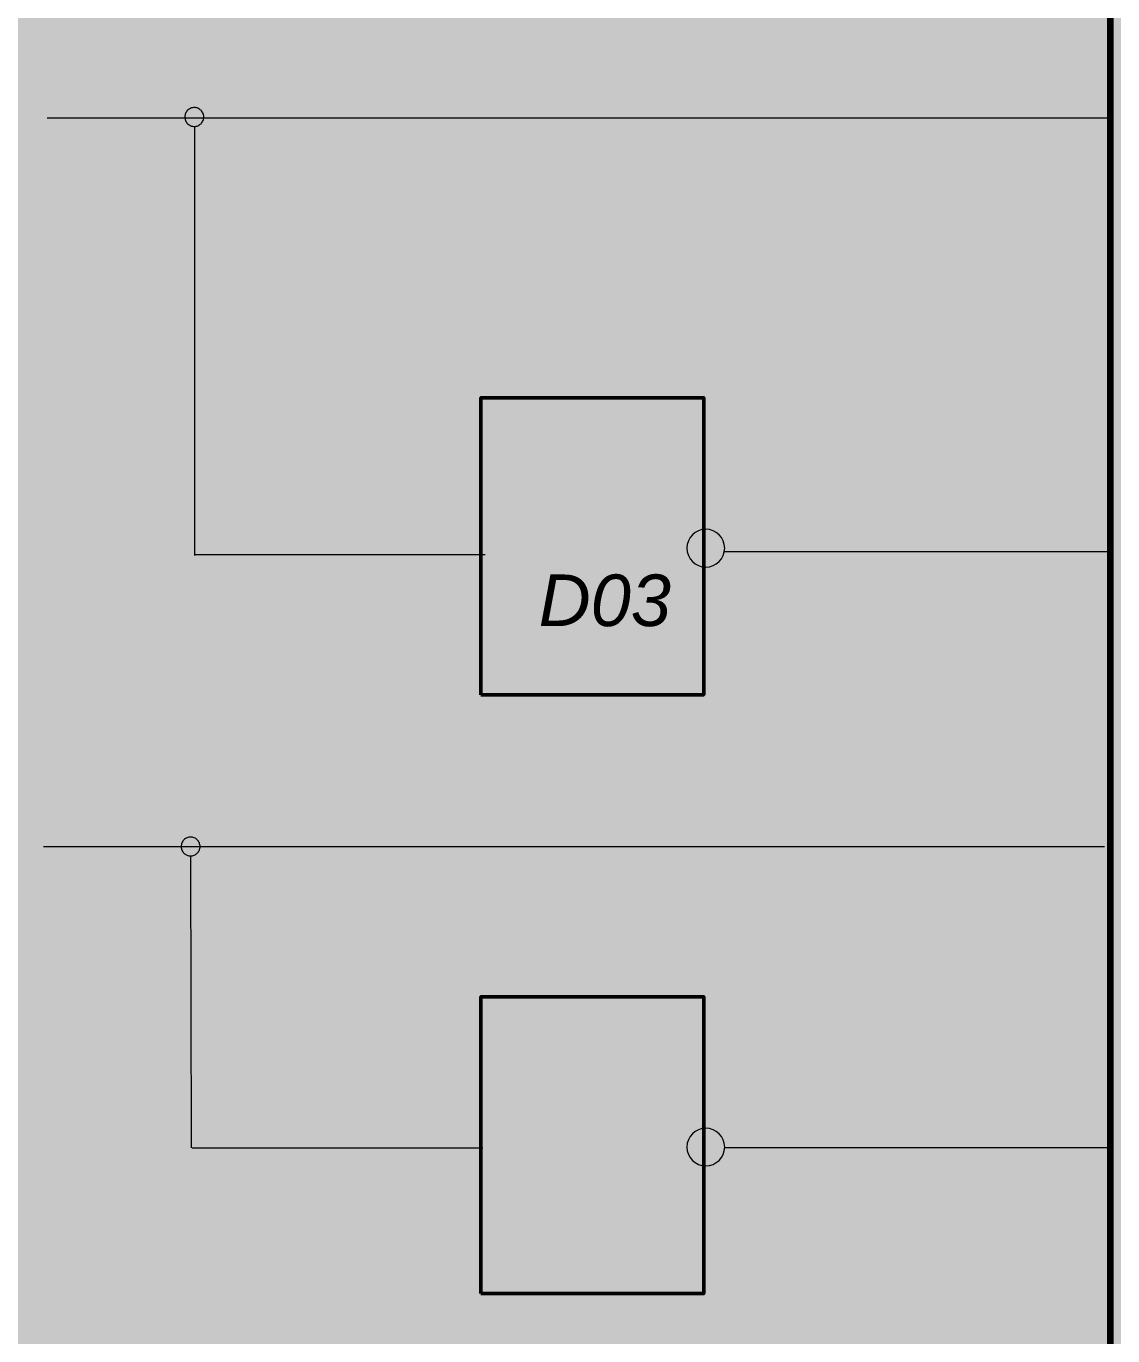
# Model space of a CAD drawing. Header units: millimetres. Extents: x 0 to 418, y 2 to 297.
# Drawn here: x 42.7 to 115.4, y 137.6 to 225.3 of the extents above; entities that cross this region are included whole.
import ezdxf

# ---------------------------------------------------------------- set-up
doc = ezdxf.new("R2010")
doc.units = ezdxf.units.MM
doc.header["$MEASUREMENT"] = 0
doc.layers.get('0').update_dxf_attribs({"linetype": 'CONTINUOUS'})
doc.styles.add('Arial$201', font='ariali.ttf', dxfattribs={"oblique": 15, "height": 6.044954})

msp = doc.modelspace()

# ---------------------------------------------------------------- hatches: boundary and pattern name
at = {"true_color": 0xffffff}
for points in [[(-0.132, 297.01), (-0.132, 1.627), (417.7, 1.627), (417.7, 297.01)], [(-0.132, 297.01), (-0.132, 1.89), (417.7, 1.89), (417.7, 297.01)], [(73.147, 200.396), (73.147, 180.531), (88.062, 180.531), (88.062, 200.396)], [(73.147, 160.32), (73.147, 140.455), (88.062, 140.455), (88.062, 160.32)]]:
    msp.add_hatch(color=0, dxfattribs=at).paths.add_polyline_path(points)
at = {"true_color": 0x000007}
h = msp.add_hatch(color=0, dxfattribs=at)
h.paths.add_polyline_path([(47.394, 220.771), (47.065, 220.771), (47.065, 223.666), (47.411, 223.666), (47.411, 222.63), (47.411, 222.63), (47.429, 222.654), (47.449, 222.677), (47.468, 222.698), (47.489, 222.719), (47.509, 222.738), (47.531, 222.757), (47.552, 222.774), (47.574, 222.79), (47.597, 222.805), (47.62, 222.819), (47.644, 222.832), (47.668, 222.844), (47.692, 222.854), (47.717, 222.864), (47.742, 222.873), (47.768, 222.881), (47.794, 222.887), (47.82, 222.893), (47.847, 222.898), (47.874, 222.902), (47.901, 222.905), (47.929, 222.908), (47.958, 222.909), (47.986, 222.909), (47.986, 222.909), (48.003, 222.909), (48.019, 222.909), (48.035, 222.908), (48.051, 222.908), (48.066, 222.907), (48.082, 222.906), (48.098, 222.905), (48.113, 222.903), (48.128, 222.901), (48.143, 222.9), (48.158, 222.897), (48.173, 222.895), (48.188, 222.892), (48.203, 222.889), (48.218, 222.886), (48.232, 222.882), (48.247, 222.879), (48.261, 222.875), (48.276, 222.87), (48.29, 222.866), (48.305, 222.861), (48.319, 222.855), (48.334, 222.85), (48.348, 222.844), (48.362, 222.835), (48.376, 222.827), (48.39, 222.819), (48.404, 222.81), (48.418, 222.802), (48.431, 222.794), (48.445, 222.785), (48.458, 222.777), (48.471, 222.768), (48.483, 222.759), (48.496, 222.75), (48.508, 222.741), (48.521, 222.731), (48.533, 222.722), (48.545, 222.712), (48.556, 222.702), (48.568, 222.692), (48.579, 222.682), (48.59, 222.671), (48.602, 222.66), (48.612, 222.649), (48.623, 222.637), (48.634, 222.625), (48.644, 222.613), (48.644, 222.613), (48.652, 222.603), (48.66, 222.592), (48.669, 222.581), (48.677, 222.57), (48.685, 222.558), (48.693, 222.546), (48.701, 222.533), (48.709, 222.521), (48.716, 222.508), (48.724, 222.495), (48.731, 222.481), (48.739, 222.467), (48.746, 222.453), (48.753, 222.439), (48.759, 222.425), (48.766, 222.41), (48.772, 222.395), (48.778, 222.38), (48.784, 222.364), (48.789, 222.349), (48.795, 222.333), (48.8, 222.317), (48.804, 222.301), (48.808, 222.284), (48.808, 222.284), (48.814, 222.268), (48.82, 222.251), (48.825, 222.234), (48.83, 222.217), (48.835, 222.2), (48.84, 222.183), (48.844, 222.165), (48.847, 222.148), (48.851, 222.13), (48.854, 222.113), (48.857, 222.095), (48.86, 222.077), (48.862, 222.059), (48.864, 222.041), (48.866, 222.022), (48.868, 222.004), (48.87, 221.986), (48.871, 221.968), (48.872, 221.949), (48.873, 221.931), (48.873, 221.912), (48.874, 221.894), (48.874, 221.875), (48.874, 221.857), (48.874, 221.812), (48.873, 221.768), (48.87, 221.725), (48.867, 221.683), (48.863, 221.641), (48.859, 221.601), (48.853, 221.561), (48.846, 221.522), (48.839, 221.484), (48.83, 221.447), (48.821, 221.411), (48.811, 221.376), (48.799, 221.341), (48.787, 221.308), (48.774, 221.275), (48.76, 221.243), (48.745, 221.212), (48.729, 221.182), (48.711, 221.152), (48.693, 221.124), (48.674, 221.096), (48.654, 221.069), (48.633, 221.043), (48.611, 221.018), (48.588, 220.994), (48.565, 220.971), (48.542, 220.949), (48.518, 220.928), (48.494, 220.908), (48.469, 220.889), (48.444, 220.871), (48.419, 220.854), (48.394, 220.838), (48.368, 220.823), (48.342, 220.809), (48.315, 220.796), (48.288, 220.784), (48.261, 220.774), (48.233, 220.764), (48.205, 220.755), (48.177, 220.747), (48.149, 220.741), (48.12, 220.735), (48.09, 220.73), (48.061, 220.727), (48.031, 220.724), (48, 220.723), (47.97, 220.722), (47.939, 220.723), (47.909, 220.725), (47.88, 220.727), (47.851, 220.732), (47.822, 220.737), (47.794, 220.743), (47.767, 220.751), (47.74, 220.759), (47.714, 220.769), (47.688, 220.78), (47.663, 220.792), (47.639, 220.804), (47.615, 220.818), (47.592, 220.833), (47.569, 220.849), (47.547, 220.866), (47.526, 220.884), (47.505, 220.903), (47.485, 220.922), (47.465, 220.943), (47.447, 220.964), (47.428, 220.987), (47.411, 221.01), (47.394, 221.035), (47.394, 220.771), (47.394, 221.035)])
edge = h.paths.add_edge_path()
edge.add_spline(control_points=[(47.378, 221.84), (47.378, 221.577), (47.427, 221.396), (47.493, 221.298), (47.493, 221.298), (47.592, 221.117), (47.756, 221.018), (47.937, 221.018), (47.937, 221.018), (48.101, 221.018), (48.233, 221.084), (48.348, 221.215), (48.348, 221.215), (48.463, 221.347), (48.512, 221.561), (48.512, 221.824), (48.512, 221.824), (48.512, 222.103), (48.463, 222.301), (48.348, 222.432), (48.348, 222.432), (48.249, 222.564), (48.118, 222.63), (47.953, 222.63), (47.953, 222.63), (47.805, 222.63), (47.674, 222.564), (47.559, 222.416), (47.559, 222.416), (47.444, 222.284), (47.378, 222.087), (47.378, 221.84)], knot_values=[0, 0, 0, 0, 0.03125, 0.03125, 0.03125, 0.03125, 0.0625, 0.0625, 0.0625, 0.0625, 0.09375, 0.09375, 0.09375, 0.09375, 0.125, 0.125, 0.125, 0.125, 0.15625, 0.15625, 0.15625, 0.15625, 0.1875, 0.1875, 0.1875, 0.1875, 0.21875, 0.21875, 0.21875, 0.21875, 1, 1, 1, 1], degree=3, periodic=0)
h = msp.add_hatch(color=0, dxfattribs=at)
h.paths.add_polyline_path([(111.151, 220.771), (111.151, 221.462), (109.885, 221.462), (109.885, 221.791), (111.2, 223.666), (111.496, 223.666), (111.496, 221.791), (111.891, 221.791), (111.891, 221.462), (111.496, 221.462), (111.496, 220.771)])
h.paths.add_polyline_path([(111.151, 221.791), (111.151, 223.09), (110.23, 221.791)])
for points in [[(50.733, 220.048), (50.733, 219.768), (49.137, 219.768), (49.137, 219.768), (49.137, 219.777), (49.138, 219.785), (49.138, 219.793), (49.139, 219.801), (49.139, 219.809), (49.14, 219.818), (49.141, 219.826), (49.142, 219.834), (49.143, 219.842), (49.145, 219.851), (49.146, 219.859), (49.148, 219.867), (49.149, 219.875), (49.151, 219.883), (49.153, 219.892), (49.154, 219.9), (49.156, 219.908), (49.158, 219.916), (49.16, 219.925), (49.162, 219.933), (49.164, 219.941), (49.166, 219.949), (49.168, 219.957), (49.17, 219.966), (49.176, 219.98), (49.183, 219.994), (49.19, 220.008), (49.196, 220.022), (49.203, 220.036), (49.21, 220.049), (49.218, 220.063), (49.225, 220.077), (49.233, 220.09), (49.24, 220.103), (49.248, 220.117), (49.257, 220.13), (49.265, 220.143), (49.273, 220.157), (49.282, 220.17), (49.291, 220.184), (49.3, 220.197), (49.309, 220.211), (49.318, 220.224), (49.328, 220.238), (49.338, 220.252), (49.347, 220.266), (49.357, 220.28), (49.368, 220.295), (49.38, 220.307), (49.393, 220.32), (49.405, 220.332), (49.419, 220.345), (49.432, 220.359), (49.445, 220.372), (49.459, 220.385), (49.474, 220.399), (49.488, 220.413), (49.503, 220.428), (49.518, 220.442), (49.534, 220.457), (49.55, 220.472), (49.567, 220.487), (49.584, 220.503), (49.601, 220.519), (49.62, 220.535), (49.638, 220.551), (49.657, 220.568), (49.677, 220.585), (49.697, 220.602), (49.718, 220.62), (49.74, 220.638), (49.762, 220.656), (49.762, 220.656), (49.795, 220.683), (49.826, 220.709), (49.856, 220.734), (49.886, 220.759), (49.914, 220.784), (49.942, 220.808), (49.968, 220.831), (49.994, 220.854), (50.018, 220.877), (50.042, 220.899), (50.065, 220.921), (50.087, 220.942), (50.108, 220.963), (50.129, 220.983), (50.148, 221.003), (50.167, 221.023), (50.185, 221.042), (50.202, 221.061), (50.218, 221.079), (50.234, 221.098), (50.248, 221.115), (50.262, 221.133), (50.276, 221.15), (50.288, 221.166), (50.3, 221.182), (50.312, 221.199), (50.322, 221.215), (50.332, 221.231), (50.342, 221.246), (50.351, 221.262), (50.359, 221.277), (50.366, 221.293), (50.373, 221.308), (50.38, 221.323), (50.386, 221.338), (50.391, 221.353), (50.396, 221.368), (50.401, 221.383), (50.404, 221.398), (50.408, 221.412), (50.411, 221.427), (50.413, 221.441), (50.415, 221.456), (50.417, 221.47), (50.418, 221.485), (50.419, 221.499), (50.42, 221.514), (50.42, 221.528), (50.42, 221.542), (50.419, 221.556), (50.418, 221.57), (50.417, 221.584), (50.416, 221.598), (50.414, 221.611), (50.411, 221.624), (50.408, 221.638), (50.405, 221.65), (50.402, 221.663), (50.398, 221.676), (50.393, 221.688), (50.388, 221.701), (50.383, 221.713), (50.377, 221.724), (50.371, 221.736), (50.365, 221.748), (50.358, 221.759), (50.35, 221.77), (50.342, 221.781), (50.333, 221.792), (50.324, 221.803), (50.315, 221.814), (50.305, 221.824), (50.305, 221.824), (50.294, 221.832), (50.284, 221.84), (50.273, 221.848), (50.261, 221.855), (50.249, 221.863), (50.237, 221.87), (50.225, 221.876), (50.212, 221.883), (50.199, 221.889), (50.186, 221.895), (50.173, 221.901), (50.159, 221.906), (50.145, 221.911), (50.131, 221.916), (50.116, 221.92), (50.102, 221.924), (50.087, 221.927), (50.071, 221.93), (50.056, 221.933), (50.04, 221.935), (50.025, 221.937), (50.009, 221.938), (49.992, 221.939), (49.976, 221.939), (49.976, 221.939), (49.958, 221.939), (49.94, 221.938), (49.922, 221.937), (49.905, 221.935), (49.888, 221.933), (49.871, 221.93), (49.855, 221.927), (49.839, 221.923), (49.823, 221.919), (49.808, 221.915), (49.793, 221.91), (49.779, 221.904), (49.764, 221.898), (49.751, 221.892), (49.737, 221.885), (49.724, 221.878), (49.711, 221.871), (49.699, 221.863), (49.686, 221.854), (49.675, 221.846), (49.663, 221.837), (49.652, 221.827), (49.641, 221.818), (49.631, 221.807), (49.631, 221.807), (49.621, 221.797), (49.611, 221.786), (49.601, 221.775), (49.592, 221.764), (49.584, 221.752), (49.575, 221.74), (49.568, 221.727), (49.56, 221.714), (49.553, 221.701), (49.546, 221.688), (49.54, 221.674), (49.534, 221.659), (49.529, 221.645), (49.524, 221.63), (49.519, 221.615), (49.515, 221.599), (49.511, 221.583), (49.508, 221.567), (49.505, 221.55), (49.503, 221.533), (49.501, 221.516), (49.5, 221.498), (49.499, 221.48), (49.499, 221.462), (49.499, 221.462), (49.203, 221.479), (49.203, 221.479), (49.206, 221.507), (49.209, 221.535), (49.212, 221.563), (49.217, 221.59), (49.222, 221.616), (49.228, 221.642), (49.234, 221.667), (49.241, 221.692), (49.249, 221.716), (49.257, 221.739), (49.266, 221.762), (49.275, 221.785), (49.285, 221.807), (49.296, 221.828), (49.307, 221.848), (49.319, 221.868), (49.331, 221.888), (49.344, 221.906), (49.358, 221.924), (49.372, 221.942), (49.386, 221.959), (49.402, 221.975), (49.417, 221.99), (49.433, 222.005), (49.45, 222.019), (49.467, 222.033), (49.485, 222.046), (49.503, 222.058), (49.522, 222.07), (49.541, 222.082), (49.561, 222.093), (49.581, 222.103), (49.602, 222.113), (49.624, 222.122), (49.645, 222.13), (49.668, 222.138), (49.691, 222.146), (49.714, 222.153), (49.738, 222.159), (49.762, 222.164), (49.787, 222.169), (49.813, 222.174), (49.839, 222.177), (49.865, 222.18), (49.892, 222.183), (49.92, 222.184), (49.948, 222.185), (49.976, 222.186), (50.005, 222.185), (50.033, 222.184), (50.06, 222.183), (50.087, 222.18), (50.114, 222.177), (50.14, 222.173), (50.165, 222.169), (50.19, 222.164), (50.215, 222.158), (50.239, 222.151), (50.263, 222.144), (50.286, 222.136), (50.309, 222.128), (50.332, 222.119), (50.354, 222.109), (50.376, 222.098), (50.397, 222.087), (50.418, 222.075), (50.438, 222.062), (50.458, 222.049), (50.478, 222.035), (50.497, 222.02), (50.516, 222.004), (50.535, 221.988), (50.535, 221.988), (50.551, 221.972), (50.567, 221.955), (50.581, 221.938), (50.595, 221.921), (50.609, 221.904), (50.622, 221.886), (50.633, 221.868), (50.645, 221.85), (50.655, 221.832), (50.665, 221.813), (50.675, 221.794), (50.683, 221.775), (50.691, 221.755), (50.698, 221.735), (50.705, 221.714), (50.711, 221.694), (50.716, 221.672), (50.72, 221.651), (50.724, 221.629), (50.727, 221.606), (50.729, 221.583), (50.731, 221.56), (50.732, 221.536), (50.733, 221.511), (50.732, 221.499), (50.732, 221.487), (50.732, 221.475), (50.731, 221.462), (50.73, 221.45), (50.729, 221.438), (50.728, 221.426), (50.726, 221.413), (50.725, 221.401), (50.723, 221.389), (50.721, 221.377), (50.718, 221.366), (50.715, 221.354), (50.712, 221.342), (50.709, 221.33), (50.706, 221.319), (50.702, 221.308), (50.698, 221.296), (50.693, 221.285), (50.689, 221.274), (50.684, 221.263), (50.678, 221.253), (50.673, 221.242), (50.667, 221.232), (50.662, 221.22), (50.658, 221.207), (50.653, 221.195), (50.648, 221.183), (50.642, 221.17), (50.636, 221.158), (50.63, 221.146), (50.623, 221.133), (50.616, 221.121), (50.608, 221.109), (50.601, 221.096), (50.593, 221.084), (50.584, 221.072), (50.576, 221.059), (50.567, 221.047), (50.557, 221.035), (50.547, 221.022), (50.537, 221.01), (50.527, 220.998), (50.516, 220.985), (50.505, 220.973), (50.493, 220.961), (50.482, 220.948), (50.469, 220.936), (50.469, 220.936), (50.459, 220.923), (50.447, 220.91), (50.435, 220.897), (50.423, 220.883), (50.409, 220.868), (50.395, 220.853), (50.381, 220.837), (50.365, 220.821), (50.349, 220.805), (50.332, 220.788), (50.315, 220.771), (50.297, 220.753), (50.278, 220.735), (50.258, 220.716), (50.238, 220.697), (50.217, 220.678), (50.196, 220.658), (50.173, 220.638), (50.15, 220.617), (50.127, 220.596), (50.102, 220.575), (50.077, 220.553), (50.052, 220.531), (50.025, 220.508), (50.025, 220.508), (50.003, 220.49), (49.982, 220.472), (49.961, 220.455), (49.94, 220.438), (49.921, 220.422), (49.902, 220.407), (49.884, 220.391), (49.866, 220.377), (49.85, 220.363), (49.834, 220.349), (49.818, 220.336), (49.803, 220.323), (49.789, 220.311), (49.776, 220.3), (49.763, 220.289), (49.751, 220.278), (49.74, 220.268), (49.729, 220.259), (49.719, 220.25), (49.71, 220.241), (49.702, 220.233), (49.694, 220.226), (49.687, 220.219), (49.68, 220.212), (49.68, 220.212), (49.674, 220.204), (49.668, 220.196), (49.662, 220.188), (49.655, 220.181), (49.649, 220.173), (49.643, 220.166), (49.637, 220.159), (49.631, 220.151), (49.625, 220.144), (49.62, 220.137), (49.614, 220.131), (49.608, 220.124), (49.602, 220.117), (49.597, 220.111), (49.592, 220.104), (49.586, 220.098), (49.581, 220.091), (49.576, 220.085), (49.571, 220.079), (49.566, 220.073), (49.562, 220.066), (49.557, 220.06), (49.553, 220.054), (49.548, 220.048), (49.548, 220.048), (50.733, 220.048), (49.548, 220.048)], [(80.383, 194.772), (80.843, 196.959), (80.843, 196.959), (80.818, 196.939), (80.792, 196.919), (80.765, 196.9), (80.738, 196.881), (80.709, 196.863), (80.68, 196.845), (80.649, 196.827), (80.618, 196.81), (80.586, 196.793), (80.554, 196.777), (80.52, 196.761), (80.485, 196.745), (80.45, 196.73), (80.414, 196.715), (80.377, 196.701), (80.339, 196.686), (80.3, 196.672), (80.26, 196.659), (80.22, 196.645), (80.178, 196.632), (80.136, 196.619), (80.093, 196.606), (80.049, 196.593), (80.004, 196.581), (80.004, 196.581), (80.087, 196.91), (80.087, 196.91), (80.107, 196.918), (80.128, 196.927), (80.149, 196.936), (80.17, 196.945), (80.191, 196.955), (80.213, 196.965), (80.234, 196.975), (80.256, 196.986), (80.278, 196.997), (80.3, 197.008), (80.322, 197.02), (80.344, 197.031), (80.366, 197.043), (80.388, 197.055), (80.41, 197.068), (80.433, 197.08), (80.455, 197.093), (80.477, 197.106), (80.5, 197.12), (80.523, 197.133), (80.545, 197.147), (80.568, 197.161), (80.59, 197.175), (80.613, 197.189), (80.613, 197.189), (80.633, 197.202), (80.653, 197.214), (80.673, 197.227), (80.692, 197.24), (80.711, 197.253), (80.73, 197.266), (80.748, 197.279), (80.766, 197.292), (80.783, 197.305), (80.8, 197.318), (80.817, 197.331), (80.833, 197.344), (80.849, 197.356), (80.864, 197.369), (80.879, 197.382), (80.893, 197.394), (80.907, 197.406), (80.92, 197.418), (80.933, 197.43), (80.946, 197.442), (80.958, 197.453), (80.97, 197.464), (80.981, 197.475), (80.991, 197.485), (80.997, 197.492), (81.003, 197.498), (81.01, 197.505), (81.016, 197.511), (81.022, 197.518), (81.028, 197.525), (81.034, 197.532), (81.04, 197.54), (81.047, 197.547), (81.053, 197.555), (81.059, 197.562), (81.065, 197.57), (81.071, 197.578), (81.077, 197.585), (81.084, 197.593), (81.09, 197.601), (81.096, 197.609), (81.102, 197.617), (81.108, 197.625), (81.114, 197.634), (81.121, 197.642), (81.127, 197.65), (81.133, 197.658), (81.139, 197.666), (81.353, 197.666), (80.744, 194.772), (80.383, 194.772), (80.744, 194.772)], [(80.383, 154.877), (80.843, 157.064), (80.843, 157.064), (80.818, 157.046), (80.792, 157.027), (80.765, 157.009), (80.738, 156.991), (80.709, 156.974), (80.68, 156.956), (80.649, 156.939), (80.618, 156.922), (80.586, 156.905), (80.554, 156.889), (80.52, 156.872), (80.485, 156.856), (80.45, 156.841), (80.414, 156.825), (80.377, 156.81), (80.339, 156.795), (80.3, 156.78), (80.26, 156.766), (80.22, 156.751), (80.178, 156.738), (80.136, 156.724), (80.093, 156.711), (80.049, 156.698), (80.004, 156.686), (80.004, 156.686), (80.087, 157.015), (80.087, 157.015), (80.107, 157.023), (80.128, 157.032), (80.149, 157.041), (80.17, 157.05), (80.191, 157.06), (80.213, 157.07), (80.234, 157.08), (80.256, 157.091), (80.278, 157.102), (80.3, 157.113), (80.322, 157.124), (80.344, 157.136), (80.366, 157.148), (80.388, 157.16), (80.41, 157.172), (80.433, 157.185), (80.455, 157.198), (80.477, 157.211), (80.5, 157.225), (80.523, 157.238), (80.545, 157.252), (80.568, 157.266), (80.59, 157.28), (80.613, 157.294), (80.613, 157.294), (80.633, 157.308), (80.653, 157.323), (80.673, 157.337), (80.692, 157.35), (80.711, 157.364), (80.73, 157.377), (80.748, 157.391), (80.766, 157.404), (80.783, 157.417), (80.8, 157.429), (80.817, 157.442), (80.833, 157.454), (80.849, 157.467), (80.864, 157.479), (80.879, 157.491), (80.893, 157.502), (80.907, 157.514), (80.92, 157.525), (80.933, 157.537), (80.946, 157.548), (80.958, 157.559), (80.97, 157.569), (80.981, 157.58), (80.991, 157.59), (80.997, 157.596), (81.003, 157.603), (81.01, 157.609), (81.016, 157.616), (81.022, 157.623), (81.028, 157.63), (81.034, 157.638), (81.04, 157.645), (81.047, 157.653), (81.053, 157.66), (81.059, 157.668), (81.065, 157.677), (81.071, 157.685), (81.077, 157.693), (81.084, 157.702), (81.09, 157.711), (81.096, 157.72), (81.102, 157.729), (81.108, 157.738), (81.114, 157.748), (81.121, 157.757), (81.127, 157.767), (81.133, 157.777), (81.139, 157.788), (81.353, 157.788), (80.744, 154.877), (80.383, 154.877), (80.744, 154.877)], [(109.523, 154.367), (109.523, 154.696), (111.398, 154.696), (111.398, 154.433), (111.398, 154.433), (111.375, 154.408), (111.353, 154.382), (111.33, 154.356), (111.307, 154.329), (111.285, 154.301), (111.262, 154.272), (111.239, 154.243), (111.217, 154.213), (111.194, 154.183), (111.172, 154.152), (111.149, 154.12), (111.126, 154.087), (111.104, 154.054), (111.081, 154.02), (111.059, 153.986), (111.036, 153.95), (111.013, 153.914), (110.991, 153.878), (110.968, 153.84), (110.945, 153.802), (110.923, 153.764), (110.9, 153.724), (110.878, 153.684), (110.855, 153.643), (110.855, 153.643), (110.833, 153.602), (110.811, 153.561), (110.789, 153.52), (110.767, 153.479), (110.746, 153.438), (110.726, 153.396), (110.706, 153.355), (110.686, 153.314), (110.666, 153.273), (110.647, 153.231), (110.629, 153.19), (110.61, 153.148), (110.593, 153.106), (110.575, 153.065), (110.558, 153.023), (110.542, 152.981), (110.526, 152.939), (110.51, 152.896), (110.495, 152.854), (110.481, 152.812), (110.467, 152.769), (110.453, 152.726), (110.44, 152.683), (110.427, 152.64), (110.419, 152.611), (110.411, 152.582), (110.404, 152.552), (110.396, 152.521), (110.389, 152.49), (110.381, 152.459), (110.375, 152.427), (110.368, 152.395), (110.361, 152.363), (110.355, 152.33), (110.349, 152.297), (110.343, 152.264), (110.338, 152.231), (110.332, 152.197), (110.327, 152.163), (110.323, 152.129), (110.318, 152.094), (110.314, 152.06), (110.31, 152.025), (110.307, 151.99), (110.304, 151.956), (110.301, 151.921), (110.298, 151.886), (110.296, 151.851), (109.934, 151.851), (109.934, 151.851), (109.934, 151.88), (109.935, 151.909), (109.936, 151.939), (109.938, 151.969), (109.94, 151.999), (109.943, 152.03), (109.946, 152.062), (109.95, 152.093), (109.954, 152.126), (109.959, 152.158), (109.964, 152.191), (109.969, 152.225), (109.975, 152.259), (109.981, 152.294), (109.988, 152.329), (109.995, 152.365), (110.003, 152.401), (110.01, 152.438), (110.019, 152.476), (110.027, 152.514), (110.036, 152.553), (110.046, 152.592), (110.056, 152.632), (110.066, 152.673), (110.066, 152.673), (110.076, 152.714), (110.087, 152.755), (110.098, 152.796), (110.11, 152.836), (110.122, 152.877), (110.134, 152.917), (110.146, 152.957), (110.159, 152.997), (110.173, 153.036), (110.187, 153.076), (110.201, 153.115), (110.216, 153.154), (110.231, 153.193), (110.246, 153.232), (110.262, 153.271), (110.279, 153.309), (110.296, 153.347), (110.313, 153.385), (110.331, 153.423), (110.349, 153.461), (110.368, 153.499), (110.387, 153.536), (110.407, 153.573), (110.427, 153.611), (110.448, 153.647), (110.469, 153.683), (110.489, 153.719), (110.51, 153.754), (110.53, 153.789), (110.551, 153.824), (110.572, 153.857), (110.593, 153.891), (110.613, 153.924), (110.634, 153.956), (110.655, 153.988), (110.676, 154.02), (110.697, 154.051), (110.719, 154.081), (110.74, 154.112), (110.761, 154.142), (110.783, 154.171), (110.804, 154.2), (110.826, 154.229), (110.848, 154.257), (110.87, 154.285), (110.892, 154.313), (110.915, 154.34), (110.937, 154.367), (109.523, 154.367), (110.937, 154.367)]]:
    msp.add_hatch(color=0, dxfattribs=at).paths.add_polyline_path(points)
h = msp.add_hatch(color=0, dxfattribs=at)
edge = h.paths.add_edge_path()
edge.add_spline(control_points=[(54.614, 219.193), (54.614, 219.094), (54.597, 219.028), (54.564, 218.946), (54.564, 218.946), (54.531, 218.864), (54.482, 218.798), (54.433, 218.732), (54.433, 218.732), (54.367, 218.683), (54.301, 218.634), (54.219, 218.601), (54.219, 218.601), (54.153, 218.568), (54.071, 218.551), (53.989, 218.551), (53.989, 218.551), (53.906, 218.551), (53.824, 218.568), (53.742, 218.601), (53.742, 218.601), (53.66, 218.634), (53.594, 218.683), (53.528, 218.732), (53.528, 218.732), (53.479, 218.798), (53.429, 218.864), (53.397, 218.946), (53.397, 218.946), (53.364, 219.028), (53.347, 219.094), (53.347, 219.193), (53.347, 219.193), (53.347, 219.275), (53.364, 219.357), (53.397, 219.423), (53.397, 219.423), (53.429, 219.505), (53.479, 219.571), (53.528, 219.637), (53.528, 219.637), (53.594, 219.686), (53.66, 219.735), (53.742, 219.768), (53.742, 219.768), (53.824, 219.801), (53.906, 219.818), (53.989, 219.818), (53.989, 219.818), (54.071, 219.818), (54.153, 219.801), (54.219, 219.768), (54.219, 219.768), (54.301, 219.735), (54.367, 219.686), (54.433, 219.637), (54.433, 219.637), (54.482, 219.571), (54.531, 219.505), (54.564, 219.423), (54.564, 219.423), (54.597, 219.357), (54.614, 219.275), (54.614, 219.193)], knot_values=[0, 0, 0, 0, 0.015625, 0.015625, 0.015625, 0.015625, 0.03125, 0.03125, 0.03125, 0.03125, 0.046875, 0.046875, 0.046875, 0.046875, 0.0625, 0.0625, 0.0625, 0.0625, 0.078125, 0.078125, 0.078125, 0.078125, 0.09375, 0.09375, 0.09375, 0.09375, 0.109375, 0.109375, 0.109375, 0.109375, 0.125, 0.125, 0.125, 0.125, 0.140625, 0.140625, 0.140625, 0.140625, 0.15625, 0.15625, 0.15625, 0.15625, 0.171875, 0.171875, 0.171875, 0.171875, 0.1875, 0.1875, 0.1875, 0.1875, 0.203125, 0.203125, 0.203125, 0.203125, 0.21875, 0.21875, 0.21875, 0.21875, 0.234375, 0.234375, 0.234375, 0.234375, 1, 1, 1, 1], degree=3, periodic=0)
h = msp.add_hatch(color=0, dxfattribs=at)
edge = h.paths.add_edge_path()
edge.add_line((110, 191.236), (110.378, 191.269))
edge.add_spline(control_points=[(110.378, 191.269), (110.411, 191.088), (110.477, 190.94), (110.575, 190.858), (110.575, 190.858), (110.674, 190.76), (110.789, 190.727), (110.937, 190.727), (110.937, 190.727), (111.102, 190.727), (111.25, 190.792), (111.365, 190.908), (111.365, 190.908), (111.48, 191.039), (111.546, 191.22), (111.546, 191.434), (111.546, 191.434), (111.546, 191.631), (111.496, 191.796), (111.381, 191.911), (111.381, 191.911), (111.266, 192.026), (111.118, 192.075), (110.921, 192.075), (110.921, 192.075), (110.806, 192.075), (110.707, 192.059), (110.625, 192.009), (110.625, 192.009), (110.526, 191.944), (110.46, 191.878), (110.395, 191.796)], knot_values=[0, 0, 0, 0, 0.03125, 0.03125, 0.03125, 0.03125, 0.0625, 0.0625, 0.0625, 0.0625, 0.09375, 0.09375, 0.09375, 0.09375, 0.125, 0.125, 0.125, 0.125, 0.15625, 0.15625, 0.15625, 0.15625, 0.1875, 0.1875, 0.1875, 0.1875, 0.21875, 0.21875, 0.21875, 0.21875, 1, 1, 1, 1], degree=3, periodic=0)
edge.add_line((110.395, 191.796), (110.066, 191.845))
edge.add_line((110.066, 191.845), (110.345, 193.325))
edge.add_line((110.345, 193.325), (111.792, 193.325))
edge.add_line((111.792, 193.325), (111.792, 192.996))
edge.add_line((111.792, 192.996), (110.625, 192.996))
edge.add_line((110.625, 192.996), (110.477, 192.207))
edge.add_spline(control_points=[(110.477, 192.207), (110.658, 192.338), (110.839, 192.388), (111.019, 192.388), (111.019, 192.388), (111.283, 192.388), (111.48, 192.305), (111.661, 192.124), (111.661, 192.124), (111.842, 191.96), (111.924, 191.73), (111.924, 191.45), (111.924, 191.45), (111.924, 191.204), (111.842, 190.973), (111.694, 190.776), (111.694, 190.776), (111.513, 190.546), (111.25, 190.431), (110.937, 190.431), (110.937, 190.431), (110.674, 190.431), (110.46, 190.496), (110.296, 190.644), (110.296, 190.644), (110.131, 190.792), (110.033, 190.99), (110, 191.236)], knot_values=[0, 0, 0, 0, 0.035714, 0.035714, 0.035714, 0.035714, 0.071429, 0.071429, 0.071429, 0.071429, 0.107143, 0.107143, 0.107143, 0.107143, 0.142857, 0.142857, 0.142857, 0.142857, 0.178571, 0.178571, 0.178571, 0.178571, 0.214286, 0.214286, 0.214286, 0.214286, 1, 1, 1, 1], degree=3, periodic=0)
at = {"true_color": 0xffffff}
h = msp.add_hatch(color=0, dxfattribs=at)
edge = h.paths.add_edge_path()
edge.add_spline(control_points=[(86.928, 190.332), (86.928, 191.039), (87.487, 191.598), (88.194, 191.598), (88.194, 191.598), (88.885, 191.598), (89.46, 191.039), (89.46, 190.332), (89.46, 190.332), (89.46, 189.641), (88.885, 189.066), (88.194, 189.066), (88.194, 189.066), (87.487, 189.066), (86.928, 189.641), (86.928, 190.332)], knot_values=[0, 0, 0, 0, 0.0625, 0.0625, 0.0625, 0.0625, 0.125, 0.125, 0.125, 0.125, 0.1875, 0.1875, 0.1875, 0.1875, 1, 1, 1, 1], degree=3, periodic=0)
at = {"true_color": 0x000007}
h = msp.add_hatch(color=0, dxfattribs=at)
edge = h.paths.add_edge_path()
edge.add_line((111.348, 173.723), (110.987, 173.706))
edge.add_spline(control_points=[(110.987, 173.706), (110.954, 173.838), (110.921, 173.936), (110.855, 174.002), (110.855, 174.002), (110.756, 174.101), (110.641, 174.15), (110.493, 174.15), (110.493, 174.15), (110.395, 174.15), (110.279, 174.117), (110.197, 174.052), (110.197, 174.052), (110.082, 173.986), (110, 173.854), (109.934, 173.706), (109.934, 173.706), (109.868, 173.542), (109.835, 173.328), (109.835, 173.032), (109.835, 173.032), (109.918, 173.163), (110.033, 173.262), (110.148, 173.328), (110.148, 173.328), (110.279, 173.394), (110.411, 173.41), (110.543, 173.41), (110.543, 173.41), (110.773, 173.41), (110.97, 173.328), (111.151, 173.163), (111.151, 173.163), (111.316, 172.983), (111.398, 172.752), (111.398, 172.489), (111.398, 172.489), (111.398, 172.292), (111.348, 172.127), (111.283, 171.979), (111.283, 171.979), (111.2, 171.815), (111.085, 171.7), (110.954, 171.618), (110.954, 171.618), (110.822, 171.535), (110.658, 171.486), (110.493, 171.486), (110.493, 171.486), (110.197, 171.486), (109.951, 171.601), (109.77, 171.815), (109.77, 171.815), (109.572, 172.029), (109.49, 172.391), (109.49, 172.9), (109.49, 172.9), (109.49, 173.459), (109.589, 173.854), (109.786, 174.117), (109.786, 174.117), (109.967, 174.331), (110.214, 174.446), (110.526, 174.446), (110.526, 174.446), (110.756, 174.446), (110.937, 174.38), (111.085, 174.249), (111.085, 174.249), (111.233, 174.134), (111.316, 173.953), (111.348, 173.723)], knot_values=[0, 0, 0, 0, 0.013889, 0.013889, 0.013889, 0.013889, 0.027778, 0.027778, 0.027778, 0.027778, 0.041667, 0.041667, 0.041667, 0.041667, 0.055556, 0.055556, 0.055556, 0.055556, 0.069444, 0.069444, 0.069444, 0.069444, 0.083333, 0.083333, 0.083333, 0.083333, 0.097222, 0.097222, 0.097222, 0.097222, 0.111111, 0.111111, 0.111111, 0.111111, 0.125, 0.125, 0.125, 0.125, 0.138889, 0.138889, 0.138889, 0.138889, 0.152778, 0.152778, 0.152778, 0.152778, 0.166667, 0.166667, 0.166667, 0.166667, 0.180556, 0.180556, 0.180556, 0.180556, 0.194444, 0.194444, 0.194444, 0.194444, 0.208333, 0.208333, 0.208333, 0.208333, 0.222222, 0.222222, 0.222222, 0.222222, 0.236111, 0.236111, 0.236111, 0.236111, 1, 1, 1, 1], degree=3, periodic=0)
edge = h.paths.add_edge_path()
edge.add_spline(control_points=[(109.885, 172.473), (109.885, 172.358), (109.918, 172.243), (109.967, 172.127), (109.967, 172.127), (110.016, 172.012), (110.099, 171.93), (110.181, 171.881), (110.181, 171.881), (110.279, 171.815), (110.378, 171.782), (110.477, 171.782), (110.477, 171.782), (110.625, 171.782), (110.756, 171.848), (110.871, 171.963), (110.871, 171.963), (110.97, 172.095), (111.036, 172.259), (111.036, 172.456), (111.036, 172.456), (111.036, 172.654), (110.97, 172.818), (110.871, 172.933), (110.871, 172.933), (110.756, 173.048), (110.625, 173.098), (110.46, 173.098), (110.46, 173.098), (110.312, 173.098), (110.164, 173.048), (110.066, 172.933), (110.066, 172.933), (109.951, 172.818), (109.885, 172.67), (109.885, 172.473)], knot_values=[0, 0, 0, 0, 0.027778, 0.027778, 0.027778, 0.027778, 0.055556, 0.055556, 0.055556, 0.055556, 0.083333, 0.083333, 0.083333, 0.083333, 0.111111, 0.111111, 0.111111, 0.111111, 0.138889, 0.138889, 0.138889, 0.138889, 0.166667, 0.166667, 0.166667, 0.166667, 0.194444, 0.194444, 0.194444, 0.194444, 0.222222, 0.222222, 0.222222, 0.222222, 1, 1, 1, 1], degree=3, periodic=0)
h = msp.add_hatch(color=0, dxfattribs=at)
h.paths.add_polyline_path([(48.003, 170.746), (48.003, 173.64), (48.315, 173.64), (48.315, 173.361), (48.315, 173.361), (48.325, 173.375), (48.336, 173.389), (48.346, 173.402), (48.356, 173.416), (48.367, 173.428), (48.377, 173.441), (48.387, 173.453), (48.398, 173.465), (48.408, 173.476), (48.419, 173.488), (48.43, 173.498), (48.44, 173.509), (48.451, 173.519), (48.462, 173.529), (48.473, 173.538), (48.484, 173.547), (48.496, 173.556), (48.507, 173.564), (48.519, 173.572), (48.53, 173.58), (48.542, 173.587), (48.554, 173.594), (48.566, 173.601), (48.578, 173.607), (48.578, 173.607), (48.591, 173.614), (48.603, 173.619), (48.616, 173.625), (48.629, 173.631), (48.642, 173.636), (48.655, 173.641), (48.669, 173.646), (48.682, 173.651), (48.696, 173.655), (48.71, 173.659), (48.724, 173.663), (48.739, 173.667), (48.753, 173.671), (48.768, 173.674), (48.783, 173.677), (48.797, 173.679), (48.813, 173.682), (48.828, 173.684), (48.843, 173.686), (48.859, 173.687), (48.875, 173.688), (48.891, 173.689), (48.907, 173.69), (48.924, 173.69), (48.946, 173.689), (48.968, 173.689), (48.991, 173.687), (49.013, 173.686), (49.034, 173.683), (49.056, 173.68), (49.077, 173.677), (49.098, 173.673), (49.119, 173.669), (49.14, 173.664), (49.16, 173.659), (49.181, 173.653), (49.2, 173.646), (49.22, 173.639), (49.239, 173.632), (49.259, 173.624), (49.277, 173.615), (49.296, 173.606), (49.314, 173.597), (49.332, 173.587), (49.35, 173.576), (49.367, 173.565), (49.384, 173.554), (49.4, 173.542), (49.417, 173.531), (49.433, 173.52), (49.449, 173.509), (49.465, 173.497), (49.48, 173.484), (49.496, 173.471), (49.511, 173.458), (49.525, 173.444), (49.54, 173.429), (49.554, 173.414), (49.568, 173.399), (49.581, 173.383), (49.595, 173.367), (49.607, 173.351), (49.62, 173.334), (49.632, 173.316), (49.644, 173.299), (49.655, 173.28), (49.666, 173.262), (49.676, 173.243), (49.686, 173.224), (49.695, 173.204), (49.704, 173.184), (49.713, 173.163), (49.721, 173.141), (49.729, 173.118), (49.736, 173.096), (49.743, 173.073), (49.75, 173.05), (49.756, 173.028), (49.762, 173.005), (49.768, 172.982), (49.773, 172.959), (49.778, 172.936), (49.783, 172.913), (49.787, 172.89), (49.791, 172.867), (49.794, 172.844), (49.798, 172.82), (49.801, 172.797), (49.803, 172.773), (49.805, 172.75), (49.807, 172.726), (49.809, 172.702), (49.81, 172.678), (49.811, 172.653), (49.811, 172.629), (49.812, 172.604), (49.811, 172.578), (49.811, 172.551), (49.81, 172.525), (49.809, 172.499), (49.807, 172.473), (49.805, 172.447), (49.803, 172.422), (49.8, 172.397), (49.797, 172.372), (49.793, 172.347), (49.789, 172.322), (49.785, 172.298), (49.78, 172.274), (49.775, 172.25), (49.769, 172.227), (49.763, 172.204), (49.756, 172.181), (49.749, 172.158), (49.742, 172.136), (49.734, 172.114), (49.725, 172.092), (49.716, 172.071), (49.707, 172.05), (49.696, 172.029), (49.688, 172.006), (49.679, 171.985), (49.67, 171.963), (49.66, 171.942), (49.649, 171.922), (49.638, 171.902), (49.627, 171.883), (49.615, 171.864), (49.603, 171.846), (49.59, 171.828), (49.577, 171.811), (49.563, 171.794), (49.549, 171.778), (49.534, 171.763), (49.519, 171.747), (49.504, 171.733), (49.488, 171.719), (49.472, 171.705), (49.456, 171.692), (49.439, 171.679), (49.422, 171.667), (49.404, 171.656), (49.386, 171.645), (49.368, 171.634), (49.349, 171.622), (49.331, 171.611), (49.312, 171.6), (49.294, 171.59), (49.275, 171.581), (49.256, 171.572), (49.238, 171.564), (49.219, 171.556), (49.2, 171.549), (49.181, 171.543), (49.162, 171.537), (49.144, 171.531), (49.124, 171.526), (49.105, 171.522), (49.086, 171.518), (49.067, 171.515), (49.047, 171.512), (49.028, 171.509), (49.008, 171.507), (48.988, 171.505), (48.968, 171.504), (48.948, 171.503), (48.928, 171.503), (48.907, 171.503), (48.891, 171.503), (48.875, 171.503), (48.859, 171.503), (48.844, 171.504), (48.829, 171.505), (48.814, 171.506), (48.8, 171.507), (48.785, 171.509), (48.771, 171.51), (48.757, 171.512), (48.744, 171.514), (48.73, 171.517), (48.717, 171.52), (48.704, 171.523), (48.691, 171.526), (48.678, 171.529), (48.665, 171.533), (48.653, 171.537), (48.64, 171.542), (48.628, 171.546), (48.615, 171.551), (48.603, 171.557), (48.591, 171.562), (48.578, 171.568), (48.568, 171.575), (48.558, 171.581), (48.547, 171.588), (48.537, 171.594), (48.527, 171.601), (48.517, 171.608), (48.507, 171.616), (48.497, 171.623), (48.487, 171.631), (48.477, 171.639), (48.467, 171.647), (48.457, 171.655), (48.447, 171.663), (48.438, 171.671), (48.428, 171.68), (48.419, 171.689), (48.409, 171.698), (48.4, 171.707), (48.391, 171.716), (48.382, 171.726), (48.373, 171.736), (48.365, 171.745), (48.356, 171.755), (48.348, 171.766), (48.348, 170.746), (48.003, 170.746), (48.348, 170.746)])
edge = h.paths.add_edge_path()
edge.add_spline(control_points=[(48.315, 172.571), (48.315, 172.308), (48.381, 172.111), (48.48, 171.979), (48.48, 171.979), (48.595, 171.848), (48.726, 171.782), (48.874, 171.782), (48.874, 171.782), (49.039, 171.782), (49.17, 171.848), (49.285, 171.979), (49.285, 171.979), (49.4, 172.127), (49.45, 172.325), (49.45, 172.604), (49.45, 172.604), (49.45, 172.867), (49.4, 173.081), (49.285, 173.213), (49.285, 173.213), (49.17, 173.344), (49.039, 173.41), (48.891, 173.41), (48.891, 173.41), (48.743, 173.41), (48.611, 173.328), (48.496, 173.196), (48.496, 173.196), (48.381, 173.048), (48.315, 172.851), (48.315, 172.571)], knot_values=[0, 0, 0, 0, 0.03125, 0.03125, 0.03125, 0.03125, 0.0625, 0.0625, 0.0625, 0.0625, 0.09375, 0.09375, 0.09375, 0.09375, 0.125, 0.125, 0.125, 0.125, 0.15625, 0.15625, 0.15625, 0.15625, 0.1875, 0.1875, 0.1875, 0.1875, 0.21875, 0.21875, 0.21875, 0.21875, 1, 1, 1, 1], degree=3, periodic=0)
h = msp.add_hatch(color=0, dxfattribs=at)
edge = h.paths.add_edge_path()
edge.add_spline(control_points=[(54.367, 170.368), (54.367, 170.286), (54.35, 170.203), (54.317, 170.138), (54.317, 170.138), (54.285, 170.055), (54.235, 169.99), (54.169, 169.924), (54.169, 169.924), (54.12, 169.875), (54.054, 169.825), (53.972, 169.792), (53.972, 169.792), (53.89, 169.759), (53.808, 169.743), (53.725, 169.743), (53.725, 169.743), (53.643, 169.743), (53.561, 169.759), (53.495, 169.792), (53.495, 169.792), (53.413, 169.825), (53.347, 169.875), (53.281, 169.924), (53.281, 169.924), (53.232, 169.99), (53.183, 170.055), (53.15, 170.138), (53.15, 170.138), (53.117, 170.203), (53.101, 170.286), (53.101, 170.368), (53.101, 170.368), (53.101, 170.45), (53.117, 170.532), (53.15, 170.615), (53.15, 170.615), (53.183, 170.697), (53.232, 170.763), (53.281, 170.812), (53.281, 170.812), (53.347, 170.878), (53.413, 170.927), (53.495, 170.96), (53.495, 170.96), (53.561, 170.993), (53.643, 171.009), (53.725, 171.009), (53.725, 171.009), (53.808, 171.009), (53.89, 170.993), (53.972, 170.96), (53.972, 170.96), (54.054, 170.927), (54.12, 170.878), (54.169, 170.812), (54.169, 170.812), (54.235, 170.763), (54.285, 170.697), (54.317, 170.615), (54.317, 170.615), (54.35, 170.532), (54.367, 170.45), (54.367, 170.368)], knot_values=[0, 0, 0, 0, 0.015625, 0.015625, 0.015625, 0.015625, 0.03125, 0.03125, 0.03125, 0.03125, 0.046875, 0.046875, 0.046875, 0.046875, 0.0625, 0.0625, 0.0625, 0.0625, 0.078125, 0.078125, 0.078125, 0.078125, 0.09375, 0.09375, 0.09375, 0.09375, 0.109375, 0.109375, 0.109375, 0.109375, 0.125, 0.125, 0.125, 0.125, 0.140625, 0.140625, 0.140625, 0.140625, 0.15625, 0.15625, 0.15625, 0.15625, 0.171875, 0.171875, 0.171875, 0.171875, 0.1875, 0.1875, 0.1875, 0.1875, 0.203125, 0.203125, 0.203125, 0.203125, 0.21875, 0.21875, 0.21875, 0.21875, 0.234375, 0.234375, 0.234375, 0.234375, 1, 1, 1, 1], degree=3, periodic=0)
at = {"true_color": 0xffffff}
h = msp.add_hatch(color=0, dxfattribs=at)
edge = h.paths.add_edge_path()
edge.add_spline(control_points=[(86.928, 150.256), (86.928, 150.963), (87.487, 151.522), (88.194, 151.522), (88.194, 151.522), (88.885, 151.522), (89.46, 150.963), (89.46, 150.256), (89.46, 150.256), (89.46, 149.565), (88.885, 149.006), (88.194, 149.006), (88.194, 149.006), (87.487, 149.006), (86.928, 149.565), (86.928, 150.256)], knot_values=[0, 0, 0, 0, 0.0625, 0.0625, 0.0625, 0.0625, 0.125, 0.125, 0.125, 0.125, 0.1875, 0.1875, 0.1875, 0.1875, 1, 1, 1, 1], degree=3, periodic=0)
at = {"true_color": 0x000007}
h = msp.add_hatch(color=0, dxfattribs=at)
h.paths.add_polyline_path([(77.242, 145.289), (77.85, 148.184), (79.725, 148.184), (79.659, 147.855), (78.163, 147.855), (77.965, 146.934), (79.495, 146.934), (79.429, 146.605), (77.899, 146.605), (77.62, 145.289)])
edge = h.paths.add_edge_path()
edge.add_spline(control_points=[(82.389, 146.227), (82.389, 146.473), (82.438, 146.72), (82.504, 146.983), (82.504, 146.983), (82.57, 147.23), (82.652, 147.427), (82.751, 147.592), (82.751, 147.592), (82.833, 147.74), (82.932, 147.855), (83.03, 147.937), (83.03, 147.937), (83.129, 148.019), (83.211, 148.085), (83.31, 148.134), (83.31, 148.134), (83.409, 148.167), (83.507, 148.184), (83.622, 148.184), (83.622, 148.184), (83.836, 148.184), (84.017, 148.101), (84.165, 147.937), (84.165, 147.937), (84.313, 147.773), (84.395, 147.542), (84.395, 147.23), (84.395, 147.23), (84.395, 146.917), (84.346, 146.589), (84.247, 146.276), (84.247, 146.276), (84.116, 145.914), (83.951, 145.635), (83.737, 145.454), (83.737, 145.454), (83.573, 145.306), (83.376, 145.24), (83.162, 145.24), (83.162, 145.24), (82.948, 145.24), (82.767, 145.322), (82.619, 145.487), (82.619, 145.487), (82.471, 145.668), (82.389, 145.914), (82.389, 146.227)], knot_values=[0, 0, 0, 0, 0.020833, 0.020833, 0.020833, 0.020833, 0.041667, 0.041667, 0.041667, 0.041667, 0.0625, 0.0625, 0.0625, 0.0625, 0.083333, 0.083333, 0.083333, 0.083333, 0.104167, 0.104167, 0.104167, 0.104167, 0.125, 0.125, 0.125, 0.125, 0.145833, 0.145833, 0.145833, 0.145833, 0.166667, 0.166667, 0.166667, 0.166667, 0.1875, 0.1875, 0.1875, 0.1875, 0.208333, 0.208333, 0.208333, 0.208333, 0.229167, 0.229167, 0.229167, 0.229167, 1, 1, 1, 1], degree=3, periodic=0)
edge = h.paths.add_edge_path()
edge.add_spline(control_points=[(82.734, 146.145), (82.734, 145.964), (82.767, 145.832), (82.833, 145.733), (82.833, 145.733), (82.915, 145.585), (83.03, 145.52), (83.178, 145.52), (83.178, 145.52), (83.326, 145.52), (83.458, 145.585), (83.557, 145.701), (83.557, 145.701), (83.721, 145.881), (83.853, 146.145), (83.935, 146.49), (83.935, 146.49), (84.017, 146.819), (84.05, 147.098), (84.05, 147.312), (84.05, 147.312), (84.05, 147.526), (84.017, 147.674), (83.935, 147.773), (83.935, 147.773), (83.853, 147.855), (83.754, 147.904), (83.622, 147.904), (83.622, 147.904), (83.524, 147.904), (83.441, 147.871), (83.359, 147.838), (83.359, 147.838), (83.277, 147.789), (83.195, 147.69), (83.113, 147.575), (83.113, 147.575), (83.014, 147.411), (82.915, 147.164), (82.833, 146.835), (82.833, 146.835), (82.767, 146.539), (82.734, 146.325), (82.734, 146.145)], knot_values=[0, 0, 0, 0, 0.022727, 0.022727, 0.022727, 0.022727, 0.045455, 0.045455, 0.045455, 0.045455, 0.068182, 0.068182, 0.068182, 0.068182, 0.090909, 0.090909, 0.090909, 0.090909, 0.113636, 0.113636, 0.113636, 0.113636, 0.136364, 0.136364, 0.136364, 0.136364, 0.159091, 0.159091, 0.159091, 0.159091, 0.181818, 0.181818, 0.181818, 0.181818, 0.204545, 0.204545, 0.204545, 0.204545, 0.227273, 0.227273, 0.227273, 0.227273, 1, 1, 1, 1], degree=3, periodic=0)
edge = h.paths.add_edge_path()
edge.add_line((86.928, 146.046), (87.273, 146.079))
edge.add_spline(control_points=[(87.273, 146.079), (87.306, 145.881), (87.355, 145.733), (87.454, 145.651), (87.454, 145.651), (87.536, 145.569), (87.668, 145.52), (87.799, 145.52), (87.799, 145.52), (87.98, 145.52), (88.128, 145.585), (88.26, 145.717), (88.26, 145.717), (88.391, 145.832), (88.457, 145.98), (88.457, 146.145), (88.457, 146.145), (88.457, 146.293), (88.408, 146.408), (88.309, 146.49), (88.309, 146.49), (88.21, 146.589), (88.079, 146.638), (87.931, 146.638), (87.931, 146.638), (87.914, 146.638), (87.865, 146.638), (87.816, 146.621)], knot_values=[0, 0, 0, 0, 0.035714, 0.035714, 0.035714, 0.035714, 0.071429, 0.071429, 0.071429, 0.071429, 0.107143, 0.107143, 0.107143, 0.107143, 0.142857, 0.142857, 0.142857, 0.142857, 0.178571, 0.178571, 0.178571, 0.178571, 0.214286, 0.214286, 0.214286, 0.214286, 1, 1, 1, 1], degree=3, periodic=0)
edge.add_line((87.816, 146.621), (87.865, 146.917))
edge.add_spline(control_points=[(87.865, 146.917), (87.898, 146.917), (87.931, 146.917), (87.964, 146.917), (87.964, 146.917), (88.178, 146.917), (88.326, 146.967), (88.441, 147.065), (88.441, 147.065), (88.556, 147.164), (88.605, 147.279), (88.605, 147.427), (88.605, 147.427), (88.605, 147.559), (88.556, 147.674), (88.474, 147.773), (88.474, 147.773), (88.375, 147.855), (88.276, 147.904), (88.145, 147.904), (88.145, 147.904), (88.013, 147.904), (87.898, 147.855), (87.799, 147.756), (87.799, 147.756), (87.701, 147.674), (87.635, 147.542), (87.602, 147.378)], knot_values=[0, 0, 0, 0, 0.035714, 0.035714, 0.035714, 0.035714, 0.071429, 0.071429, 0.071429, 0.071429, 0.107143, 0.107143, 0.107143, 0.107143, 0.142857, 0.142857, 0.142857, 0.142857, 0.178571, 0.178571, 0.178571, 0.178571, 0.214286, 0.214286, 0.214286, 0.214286, 1, 1, 1, 1], degree=3, periodic=0)
edge.add_line((87.602, 147.378), (87.257, 147.444))
edge.add_spline(control_points=[(87.257, 147.444), (87.306, 147.674), (87.421, 147.871), (87.586, 147.986), (87.586, 147.986), (87.75, 148.118), (87.947, 148.184), (88.161, 148.184), (88.161, 148.184), (88.408, 148.184), (88.589, 148.118), (88.737, 147.97), (88.737, 147.97), (88.885, 147.838), (88.967, 147.657), (88.967, 147.444), (88.967, 147.444), (88.967, 147.296), (88.918, 147.164), (88.835, 147.049), (88.835, 147.049), (88.77, 146.934), (88.638, 146.835), (88.49, 146.769), (88.49, 146.769), (88.589, 146.704), (88.687, 146.621), (88.737, 146.523), (88.737, 146.523), (88.786, 146.424), (88.819, 146.325), (88.819, 146.194), (88.819, 146.194), (88.819, 145.931), (88.72, 145.717), (88.523, 145.52), (88.523, 145.52), (88.342, 145.339), (88.112, 145.24), (87.832, 145.24), (87.832, 145.24), (87.569, 145.24), (87.355, 145.306), (87.207, 145.454), (87.207, 145.454), (87.043, 145.602), (86.944, 145.799), (86.928, 146.046)], knot_values=[0, 0, 0, 0, 0.020833, 0.020833, 0.020833, 0.020833, 0.041667, 0.041667, 0.041667, 0.041667, 0.0625, 0.0625, 0.0625, 0.0625, 0.083333, 0.083333, 0.083333, 0.083333, 0.104167, 0.104167, 0.104167, 0.104167, 0.125, 0.125, 0.125, 0.125, 0.145833, 0.145833, 0.145833, 0.145833, 0.166667, 0.166667, 0.166667, 0.166667, 0.1875, 0.1875, 0.1875, 0.1875, 0.208333, 0.208333, 0.208333, 0.208333, 0.229167, 0.229167, 0.229167, 0.229167, 1, 1, 1, 1], degree=3, periodic=0)

# ---------------------------------------------------------------- linework, layer by layer
at = {"color": 0, "linetype": 'Continuous', "lineweight": 100, "true_color": 0x000007}
msp.add_lwpolyline([(115.246, 259.96), (115.246, 30.405), (115.246, 30.405)], dxfattribs=at)
at = {"color": 0, "linetype": 'Continuous', "lineweight": 20, "true_color": 0x000007}
for points in [[(44.138, 219.127), (115.131, 219.127), (115.131, 219.127)], [(53.989, 218.551), (53.989, 189.839), (53.989, 189.839)], [(53.989, 189.921), (73.426, 189.921), (73.426, 189.921)], [(89.46, 190.102), (115.377, 190.102), (115.377, 190.102)], [(43.891, 170.368), (114.868, 170.368), (114.868, 170.368)], [(53.725, 169.743), (53.775, 150.206), (53.775, 150.206)], [(53.841, 150.206), (73.278, 150.206), (73.278, 150.206)], [(89.444, 150.239), (115.377, 150.239), (115.377, 150.239)]]:
    msp.add_lwpolyline(points, dxfattribs=at)
at = {"color": 0, "linetype": 'Continuous', "lineweight": 50, "true_color": 0x000007}
for points in [[(73.147, 180.531), (88.062, 180.531), (88.062, 200.396), (73.147, 200.396)], [(73.147, 140.455), (88.062, 140.455), (88.062, 160.32), (73.147, 160.32)]]:
    msp.add_lwpolyline(points, close=True, dxfattribs=at)
at = {"color": 0, "linetype": 'Continuous', "lineweight": 20, "true_color": 0x000007}
for points, knots in [([(54.614, 219.193), (54.614, 219.094), (54.597, 219.028), (54.564, 218.946), (54.564, 218.946), (54.531, 218.864), (54.482, 218.798), (54.433, 218.732), (54.433, 218.732), (54.367, 218.683), (54.301, 218.634), (54.219, 218.601), (54.219, 218.601), (54.153, 218.568), (54.071, 218.551), (53.989, 218.551), (53.989, 218.551), (53.906, 218.551), (53.824, 218.568), (53.742, 218.601), (53.742, 218.601), (53.66, 218.634), (53.594, 218.683), (53.528, 218.732), (53.528, 218.732), (53.479, 218.798), (53.429, 218.864), (53.397, 218.946), (53.397, 218.946), (53.364, 219.028), (53.347, 219.094), (53.347, 219.193), (53.347, 219.193), (53.347, 219.275), (53.364, 219.357), (53.397, 219.423), (53.397, 219.423), (53.429, 219.505), (53.479, 219.571), (53.528, 219.637), (53.528, 219.637), (53.594, 219.686), (53.66, 219.735), (53.742, 219.768), (53.742, 219.768), (53.824, 219.801), (53.906, 219.818), (53.989, 219.818), (53.989, 219.818), (54.071, 219.818), (54.153, 219.801), (54.219, 219.768), (54.219, 219.768), (54.301, 219.735), (54.367, 219.686), (54.433, 219.637), (54.433, 219.637), (54.482, 219.571), (54.531, 219.505), (54.564, 219.423), (54.564, 219.423), (54.597, 219.357), (54.614, 219.275), (54.614, 219.193)], [0, 0, 0, 0, 0.015625, 0.015625, 0.015625, 0.015625, 0.03125, 0.03125, 0.03125, 0.03125, 0.046875, 0.046875, 0.046875, 0.046875, 0.0625, 0.0625, 0.0625, 0.0625, 0.078125, 0.078125, 0.078125, 0.078125, 0.09375, 0.09375, 0.09375, 0.09375, 0.109375, 0.109375, 0.109375, 0.109375, 0.125, 0.125, 0.125, 0.125, 0.140625, 0.140625, 0.140625, 0.140625, 0.15625, 0.15625, 0.15625, 0.15625, 0.171875, 0.171875, 0.171875, 0.171875, 0.1875, 0.1875, 0.1875, 0.1875, 0.203125, 0.203125, 0.203125, 0.203125, 0.21875, 0.21875, 0.21875, 0.21875, 0.234375, 0.234375, 0.234375, 0.234375, 1, 1, 1, 1]), ([(86.928, 190.332), (86.928, 191.039), (87.487, 191.598), (88.194, 191.598), (88.194, 191.598), (88.885, 191.598), (89.46, 191.039), (89.46, 190.332), (89.46, 190.332), (89.46, 189.641), (88.885, 189.066), (88.194, 189.066), (88.194, 189.066), (87.487, 189.066), (86.928, 189.641), (86.928, 190.332)], [0, 0, 0, 0, 0.0625, 0.0625, 0.0625, 0.0625, 0.125, 0.125, 0.125, 0.125, 0.1875, 0.1875, 0.1875, 0.1875, 1, 1, 1, 1]), ([(54.367, 170.368), (54.367, 170.286), (54.35, 170.203), (54.317, 170.138), (54.317, 170.138), (54.285, 170.055), (54.235, 169.99), (54.169, 169.924), (54.169, 169.924), (54.12, 169.875), (54.054, 169.825), (53.972, 169.792), (53.972, 169.792), (53.89, 169.759), (53.808, 169.743), (53.725, 169.743), (53.725, 169.743), (53.643, 169.743), (53.561, 169.759), (53.495, 169.792), (53.495, 169.792), (53.413, 169.825), (53.347, 169.875), (53.281, 169.924), (53.281, 169.924), (53.232, 169.99), (53.183, 170.055), (53.15, 170.138), (53.15, 170.138), (53.117, 170.203), (53.101, 170.286), (53.101, 170.368), (53.101, 170.368), (53.101, 170.45), (53.117, 170.532), (53.15, 170.615), (53.15, 170.615), (53.183, 170.697), (53.232, 170.763), (53.281, 170.812), (53.281, 170.812), (53.347, 170.878), (53.413, 170.927), (53.495, 170.96), (53.495, 170.96), (53.561, 170.993), (53.643, 171.009), (53.725, 171.009), (53.725, 171.009), (53.808, 171.009), (53.89, 170.993), (53.972, 170.96), (53.972, 170.96), (54.054, 170.927), (54.12, 170.878), (54.169, 170.812), (54.169, 170.812), (54.235, 170.763), (54.285, 170.697), (54.317, 170.615), (54.317, 170.615), (54.35, 170.532), (54.367, 170.45), (54.367, 170.368)], [0, 0, 0, 0, 0.015625, 0.015625, 0.015625, 0.015625, 0.03125, 0.03125, 0.03125, 0.03125, 0.046875, 0.046875, 0.046875, 0.046875, 0.0625, 0.0625, 0.0625, 0.0625, 0.078125, 0.078125, 0.078125, 0.078125, 0.09375, 0.09375, 0.09375, 0.09375, 0.109375, 0.109375, 0.109375, 0.109375, 0.125, 0.125, 0.125, 0.125, 0.140625, 0.140625, 0.140625, 0.140625, 0.15625, 0.15625, 0.15625, 0.15625, 0.171875, 0.171875, 0.171875, 0.171875, 0.1875, 0.1875, 0.1875, 0.1875, 0.203125, 0.203125, 0.203125, 0.203125, 0.21875, 0.21875, 0.21875, 0.21875, 0.234375, 0.234375, 0.234375, 0.234375, 1, 1, 1, 1]), ([(86.928, 150.256), (86.928, 150.963), (87.487, 151.522), (88.194, 151.522), (88.194, 151.522), (88.885, 151.522), (89.46, 150.963), (89.46, 150.256), (89.46, 150.256), (89.46, 149.565), (88.885, 149.006), (88.194, 149.006), (88.194, 149.006), (87.487, 149.006), (86.928, 149.565), (86.928, 150.256)], [0, 0, 0, 0, 0.0625, 0.0625, 0.0625, 0.0625, 0.125, 0.125, 0.125, 0.125, 0.1875, 0.1875, 0.1875, 0.1875, 1, 1, 1, 1])]:
    msp.add_open_spline(points, degree=3, knots=knots, dxfattribs=at)

# ---------------------------------------------------------------- texts
at = {"color": 0, "true_color": 0x000007, "style": 'Arial$201'}
msp.add_text('D03', height=3.4543, dxfattribs=at).set_placement((77.011, 185.119))

doc.saveas('drawing.dxf')
